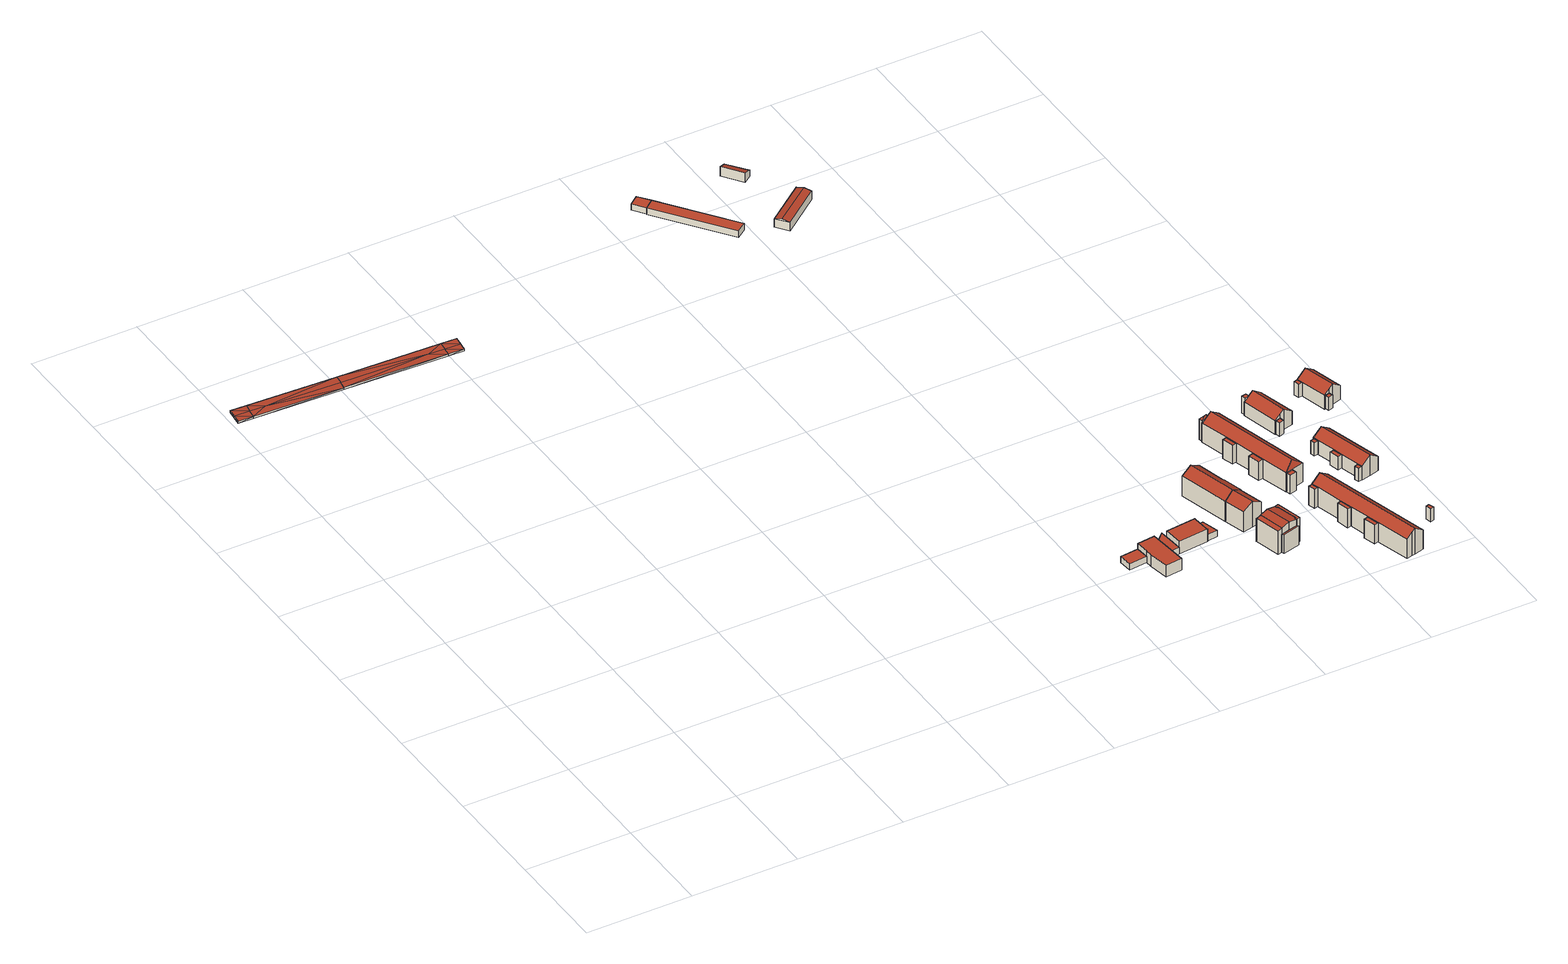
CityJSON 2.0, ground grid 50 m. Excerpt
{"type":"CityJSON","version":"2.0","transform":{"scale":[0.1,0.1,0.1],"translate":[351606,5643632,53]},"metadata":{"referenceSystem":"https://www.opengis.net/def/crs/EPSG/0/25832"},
"CityObjects":{
"building1":{"type":"Building","attributes":{"Geometrietyp2DReferenz":"2000","Gemeindeschluessel":"05315000","function":"53001_1800","roofType":"9999","measuredHeight":1},"geometry":[{"type":"Solid","lod":"2","boundaries":[[[[0,1,2]],[[1,3,2]],[[4,5,0]],[[5,1,0]],[[6,7,4]],[[7,5,4]],[[8,9,6]],[[9,7,6]],[[10,11,8]],[[11,9,8]],[[12,13,10]],[[13,11,10]],[[14,15,12]],[[15,13,12]],[[16,17,14]],[[17,15,14]],[[18,19,16]],[[19,17,16]],[[20,21,18]],[[21,19,18]],[[22,23,20]],[[23,21,20]],[[24,25,22]],[[25,23,22]],[[2,3,24]],[[3,25,24]],[[15,17,26]],[[26,17,19]],[[26,19,27]],[[27,19,21]],[[27,21,28]],[[28,21,29]],[[29,21,23]],[[29,23,30]],[[30,23,3]],[[3,23,25]],[[3,1,30]],[[30,1,5]],[[30,5,29]],[[29,5,7]],[[29,7,28]],[[28,7,9]],[[28,9,27]],[[27,9,11]],[[27,11,26]],[[26,11,15]],[[15,11,13]],[[14,31,16]],[[31,18,16]],[[31,32,18]],[[32,20,18]],[[32,33,20]],[[33,34,20]],[[34,22,20]],[[34,35,22]],[[35,2,22]],[[2,24,22]],[[2,35,0]],[[35,4,0]],[[35,34,4]],[[34,6,4]],[[34,33,6]],[[33,8,6]],[[33,32,8]],[[32,10,8]],[[32,31,10]],[[31,14,10]],[[14,12,10]]]],"semantics":{"surfaces":[{"type":"WallSurface"},{"type":"GroundSurface"},{"type":"RoofSurface"}],"values":[[0,0,0,0,0,0,0,0,0,0,0,0,0,0,0,0,0,0,0,0,0,0,0,0,0,0,1,1,1,1,1,1,1,1,1,1,1,1,1,1,1,1,1,1,1,1,1,2,2,2,2,2,2,2,2,2,2,2,2,2,2,2,2,2,2,2,2,2]]}}]},
"building2":{"type":"Building","attributes":{"Geometrietyp2DReferenz":"3000","Gemeindeschluessel":"05315000","function":"31001_1010","roofType":"1000","measuredHeight":3.03,"storeysAboveGround":1},"address":[{"country":"Germany","locality":"Köln","thoroughfareNumber":"391a","thoroughfareName":"Dürener Str."}],"geometry":[{"type":"Solid","lod":"2","boundaries":[[[[36,37,38,39]],[[40,41,37,36]],[[42,43,41,40]],[[39,38,43,42]],[[40,36,39,42]],[[37,41,43,38]]]],"semantics":{"surfaces":[{"type":"WallSurface"},{"type":"RoofSurface"},{"type":"GroundSurface"}],"values":[[0,0,0,0,1,2]]}}]},
"building3":{"type":"Building","attributes":{"Geometrietyp2DReferenz":"3000","Gemeindeschluessel":"05315000","function":"31001_1010","roofType":"1000","measuredHeight":5.87,"storeysAboveGround":2},"address":[{"country":"Germany","locality":"Köln","thoroughfareNumber":"391a","thoroughfareName":"Dürener Str."}],"geometry":[{"type":"Solid","lod":"2","boundaries":[[[[44,45,46,47]],[[48,49,45,44]],[[50,51,49,48]],[[52,53,51,50]],[[54,37,53,52]],[[55,38,37,54]],[[47,46,38,55]],[[54,52,50,48,44,47,55]],[[45,49,51,53,37,38,46]]]],"semantics":{"surfaces":[{"type":"WallSurface"},{"type":"RoofSurface"},{"type":"GroundSurface"}],"values":[[0,0,0,0,0,0,0,1,2]]}}]},
"building4":{"type":"Building","attributes":{"Geometrietyp2DReferenz":"3000","Gemeindeschluessel":"05315000","function":"31001_1010","roofType":"1000","measuredHeight":3.35,"storeysAboveGround":1},"address":[{"country":"Germany","locality":"Köln","thoroughfareNumber":"391a","thoroughfareName":"Dürener Str."}],"geometry":[{"type":"Solid","lod":"2","boundaries":[[[[56,57,58,59]],[[60,61,57,56]],[[62,63,61,60]],[[64,65,63,62]],[[66,67,65,64]],[[59,58,67,66]],[[64,62,60,56,59,66]],[[57,61,63,65,67,58]]]],"semantics":{"surfaces":[{"type":"WallSurface"},{"type":"RoofSurface"},{"type":"GroundSurface"}],"values":[[0,0,0,0,0,0,1,2]]}}]},
"building5":{"type":"Building","attributes":{"Geometrietyp2DReferenz":"3000","Gemeindeschluessel":"05315000","function":"31001_1010","roofType":"1000","measuredHeight":6.31,"storeysAboveGround":2},"address":[{"country":"Germany","locality":"Köln","thoroughfareNumber":"391","thoroughfareName":"Dürener Str."}],"geometry":[{"type":"Solid","lod":"2","boundaries":[[[[68,69,70,71]],[[72,73,69,68]],[[74,75,73,72]],[[76,63,75,74]],[[77,61,63,76]],[[71,70,61,77]],[[76,74,72,68,71,77]],[[69,73,75,63,61,70]]]],"semantics":{"surfaces":[{"type":"WallSurface"},{"type":"RoofSurface"},{"type":"GroundSurface"}],"values":[[0,0,0,0,0,0,1,2]]}}]},
"building6":{"type":"Building","attributes":{"Geometrietyp2DReferenz":"3000","Gemeindeschluessel":"05315000","function":"31001_2463","roofType":"1000","measuredHeight":3.21,"storeysAboveGround":1},"address":[{"country":"Germany","locality":"Köln","thoroughfareNumber":"391","thoroughfareName":"Dürener Str."}],"geometry":[{"type":"Solid","lod":"2","boundaries":[[[[78,79,80,81]],[[82,83,79,78]],[[84,85,83,82]],[[86,87,85,84]],[[81,80,87,86]],[[84,82,78,81,86]],[[79,83,85,87,80]]]],"semantics":{"surfaces":[{"type":"WallSurface"},{"type":"RoofSurface"},{"type":"GroundSurface"}],"values":[[0,0,0,0,0,1,2]]}}]},
"building7":{"type":"Building","attributes":{"Geometrietyp2DReferenz":"3000","Gemeindeschluessel":"05315000","function":"31001_2000","roofType":"1000","measuredHeight":3.04,"storeysAboveGround":1},"address":[{"country":"Germany","locality":"Köln","thoroughfareNumber":"10","thoroughfareName":"Marcel-Proust-Promenade"}],"geometry":[{"type":"Solid","lod":"2","boundaries":[[[[88,89,90,91]],[[92,93,89,88]],[[94,95,93,92]],[[91,90,95,94]],[[92,88,91,94]],[[89,93,95,90]]]],"semantics":{"surfaces":[{"type":"WallSurface"},{"type":"RoofSurface"},{"type":"GroundSurface"}],"values":[[0,0,0,0,1,2]]}}]},
"building8":{"type":"Building","attributes":{"Geometrietyp2DReferenz":"3000","Gemeindeschluessel":"05315000","function":"31001_2000","roofType":"1000","measuredHeight":3.28,"storeysAboveGround":1},"address":[{"country":"Germany","locality":"Köln","thoroughfareNumber":"10","thoroughfareName":"Marcel-Proust-Promenade"}],"geometry":[{"type":"Solid","lod":"2","boundaries":[[[[96,97,98,88]],[[99,100,97,96]],[[101,102,100,99]],[[92,103,102,101]],[[88,98,103,92]],[[101,99,96,88,92]],[[97,100,102,103,98]]]],"semantics":{"surfaces":[{"type":"WallSurface"},{"type":"RoofSurface"},{"type":"GroundSurface"}],"values":[[0,0,0,0,0,1,2]]}}]},
"building9":{"type":"Building","attributes":{"Gemeindeschluessel":"05315000","Geometrietyp2DReferenz":"3000","function":"31001_1010"},"address":[{"country":"Germany","locality":"Köln","thoroughfareNumber":"387b","thoroughfareName":"Dürener Str."}],"children":["building9-1","building9-2","building9-3","building9-4","building9-5"]},
"building9-1":{"type":"BuildingPart","attributes":{"roofType":"3100","measuredHeight":13.09,"storeysAboveGround":4},"parents":["building9"],"geometry":[{"type":"MultiSurface","lod":"2","boundaries":[[[104,105,106,107]],[[108,109,110,111,112,113,107,106]],[[114,115,116,117,118,119,120,121,122,123]],[[114,123,110,109]],[[108,115,114,109]],[[106,124,125,108]],[[124,116,115,125]],[[106,105,126,124]],[[124,126,117,116]],[[105,104,118,104,105,117]],[[107,127,128,104]],[[128,127,119,118]],[[107,113,129,127]],[[127,129,120,119]],[[112,121,120,113]],[[112,111,122,121]],[[111,110,123,122]]],"semantics":{"surfaces":[{"type":"RoofSurface"},{"type":"GroundSurface"},{"type":"ClosureSurface"},{"type":"WallSurface"}],"values":[0,0,1,2,2,3,2,3,2,3,3,2,3,2,2,2,2]}}]},
"building9-2":{"type":"BuildingPart","attributes":{"roofType":"1000","measuredHeight":9.53,"storeysAboveGround":4},"parents":["building9"],"geometry":[{"type":"MultiSurface","lod":"2","boundaries":[[[130,131,132,133]],[[134,135,131,130]],[[129,120,135,134]],[[129,134,130,133,128]],[[132,131,135,120,118]],[[128,133,132,118]],[[119,118,120]],[[127,128,118,119]],[[129,127,119,120]]],"semantics":{"surfaces":[{"type":"WallSurface"},{"type":"RoofSurface"},{"type":"GroundSurface"},{"type":"ClosureSurface"}],"values":[0,0,0,1,2,3,0,3,3]}}]},
"building9-3":{"type":"BuildingPart","attributes":{"roofType":"2100","measuredHeight":9.61,"storeysAboveGround":4},"parents":["building9"],"geometry":[{"type":"MultiSurface","lod":"2","boundaries":[[[136,137,115,125]],[[138,139,137,136]],[[140,141,139,138]],[[136,125,126,140,138]],[[117,115,137,139,141]],[[140,126,117,141]],[[116,115,117]],[[124,125,115,116]],[[126,124,116,117]]],"semantics":{"surfaces":[{"type":"WallSurface"},{"type":"RoofSurface"},{"type":"GroundSurface"},{"type":"ClosureSurface"}],"values":[0,0,0,1,2,3,0,3,3]}}]},
"building9-4":{"type":"BuildingPart","attributes":{"roofType":"1000","measuredHeight":12.28,"storeysAboveGround":4},"address":[{"country":"Germany","locality":"Köln","thoroughfareNumber":"387b","thoroughfareName":"Dürener Str."}],"parents":["building9"],"geometry":[{"type":"Solid","lod":"2","boundaries":[[[[142,143,120,113]],[[144,145,143,142]],[[146,147,145,144]],[[148,149,147,146]],[[108,115,149,148]],[[148,146,144,142,113,112,150,151,109,108]],[[123,122,121,120,143,145,147,149,115,114]],[[151,110,109]],[[123,114,109,110]],[[151,150,111,110]],[[122,123,110,111]],[[150,112,111]],[[121,122,111,112]],[[113,120,121,112]],[[109,114,115,108]]]],"semantics":{"surfaces":[{"type":"WallSurface"},{"type":"RoofSurface"},{"type":"GroundSurface"},{"type":"ClosureSurface"}],"values":[[0,0,0,0,0,1,2,0,3,0,3,0,3,3,3]]}}]},
"building9-5":{"type":"BuildingPart","attributes":{"roofType":"2100","measuredHeight":12.29,"storeysAboveGround":4},"address":[{"country":"Germany","locality":"Köln","thoroughfareNumber":"387b","thoroughfareName":"Dürener Str."}],"parents":["building9"],"geometry":[{"type":"MultiSurface","lod":"2","boundaries":[[[152,153,141,154]],[[155,156,153,152]],[[157,158,156,155]],[[159,160,158,157]],[[161,132,160,159]],[[105,104,161,159,157,155,152,154]],[[153,156,158,160,132,118,117,141]],[[161,104,128,133]],[[118,132,133,128]],[[104,105,117,118]],[[105,154,140,126]],[[141,117,126,140]]],"semantics":{"surfaces":[{"type":"WallSurface"},{"type":"RoofSurface"},{"type":"GroundSurface"},{"type":"ClosureSurface"}],"values":[0,0,0,0,0,1,2,0,3,3,0,3]}}]},
"building10":{"type":"Building","attributes":{"Gemeindeschluessel":"05315000","Geometrietyp2DReferenz":"3000","function":"31001_1010"},"address":[{"country":"Germany","locality":"Köln","thoroughfareNumber":"387a","thoroughfareName":"Dürener Str."}],"children":["building10-1","building10-2","building10-3"]},
"building10-1":{"type":"BuildingPart","attributes":{"roofType":"3100","measuredHeight":13.09,"storeysAboveGround":3},"parents":["building10"],"geometry":[{"type":"MultiSurface","lod":"2","boundaries":[[[162,163,164,165]],[[166,167,163,162]],[[168,169,167,166]],[[170,171,169,168]],[[172,173,171,170]],[[174,175,173,172]],[[176,177,178,179]],[[176,179,174,172,170,168,166,180]],[[162,165,180,166]],[[164,163,167,169,171,173,175,178,177,181]],[[180,182,183]],[[183,182,165,164,181]],[[184,185,178,175]],[[174,179,186,187]],[[185,184,187,186]],[[188,189,183,181]],[[189,188,177,176]]],"semantics":{"surfaces":[{"type":"WallSurface"},{"type":"RoofSurface"},{"type":"GroundSurface"},{"type":"ClosureSurface"}],"values":[0,0,0,0,0,0,0,1,1,2,0,3,0,0,3,3,3]}}]},
"building10-2":{"type":"BuildingPart","attributes":{"roofType":"3100","measuredHeight":13.05,"storeysAboveGround":3},"parents":["building10"],"geometry":[{"type":"MultiSurface","lod":"2","boundaries":[[[190,191,192,193]],[[194,195,191,190]],[[165,164,195,194]],[[193,192,177,196]],[[165,194,190,189]],[[193,196,189,190]],[[191,195,164,188,177,192]],[[165,182,183,181,164]],[[183,189,188,181]],[[196,176,189]],[[177,188,189,176]]],"semantics":{"surfaces":[{"type":"WallSurface"},{"type":"RoofSurface"},{"type":"GroundSurface"},{"type":"ClosureSurface"}],"values":[0,0,0,0,1,1,2,3,3,0,3]}}]},
"building10-3":{"type":"BuildingPart","attributes":{"roofType":"9999","measuredHeight":3.89,"storeysAboveGround":3},"address":[{"country":"Germany","locality":"Köln","thoroughfareNumber":"387a","thoroughfareName":"Dürener Str."}],"parents":["building10"],"geometry":[{"type":"Solid","lod":"2","boundaries":[[[[186,197,198,187]],[[197,199,200,198]],[[186,185,199,197]],[[198,200,184,187]],[[186,187,184,185]],[[199,185,184,200]]]],"semantics":{"surfaces":[{"type":"RoofSurface"},{"type":"WallSurface"},{"type":"GroundSurface"}],"values":[[0,1,1,1,1,2]]}}]},
"building11":{"type":"Building","attributes":{"Geometrietyp2DReferenz":"3000","Gemeindeschluessel":"05315000","function":"31001_1010","roofType":"1000","measuredHeight":9.56,"storeysAboveGround":3},"address":[{"country":"Germany","locality":"Köln","thoroughfareNumber":"361","thoroughfareName":"Dürener Str."}],"geometry":[{"type":"Solid","lod":"2","boundaries":[[[[201,202,203,204]],[[205,206,202,201]],[[207,208,206,205]],[[204,203,208,207]],[[205,201,204,207]],[[202,206,208,203]]]],"semantics":{"surfaces":[{"type":"WallSurface"},{"type":"RoofSurface"},{"type":"GroundSurface"}],"values":[[0,0,0,0,1,2]]}}]},
"building12":{"type":"Building","attributes":{"Geometrietyp2DReferenz":"3000","Gemeindeschluessel":"05315000","function":"31001_1010","roofType":"1000","measuredHeight":9.5,"storeysAboveGround":3},"address":[{"country":"Germany","locality":"Köln","thoroughfareNumber":"361","thoroughfareName":"Dürener Str."}],"geometry":[{"type":"Solid","lod":"2","boundaries":[[[[209,210,211,212]],[[213,214,210,209]],[[215,216,214,213]],[[212,211,216,215]],[[213,209,212,215]],[[210,214,216,211]]]],"semantics":{"surfaces":[{"type":"WallSurface"},{"type":"RoofSurface"},{"type":"GroundSurface"}],"values":[[0,0,0,0,1,2]]}}]},
"building13":{"type":"Building","attributes":{"Geometrietyp2DReferenz":"3000","Gemeindeschluessel":"05315000","function":"31001_1010","roofType":"1000","measuredHeight":9.54,"storeysAboveGround":3},"address":[{"country":"Germany","locality":"Köln","thoroughfareNumber":"361","thoroughfareName":"Dürener Str."}],"geometry":[{"type":"Solid","lod":"2","boundaries":[[[[217,218,219,220]],[[221,222,218,217]],[[223,224,222,221]],[[220,219,224,223]],[[221,217,220,223]],[[218,222,224,219]]]],"semantics":{"surfaces":[{"type":"WallSurface"},{"type":"RoofSurface"},{"type":"GroundSurface"}],"values":[[0,0,0,0,1,2]]}}]},
"building14":{"type":"Building","attributes":{"Geometrietyp2DReferenz":"3000","Gemeindeschluessel":"05315000","function":"31001_1010","roofType":"1000","measuredHeight":9.51,"storeysAboveGround":3},"address":[{"country":"Germany","locality":"Köln","thoroughfareNumber":"361","thoroughfareName":"Dürener Str."}],"geometry":[{"type":"Solid","lod":"2","boundaries":[[[[225,226,227,228]],[[229,230,226,225]],[[231,232,230,229]],[[228,227,232,231]],[[229,225,228,231]],[[226,230,232,227]]]],"semantics":{"surfaces":[{"type":"WallSurface"},{"type":"RoofSurface"},{"type":"GroundSurface"}],"values":[[0,0,0,0,1,2]]}}]},
"building15":{"type":"Building","attributes":{"Geometrietyp2DReferenz":"3000","Gemeindeschluessel":"05315000","function":"31001_1010","roofType":"1000","measuredHeight":9.56,"storeysAboveGround":3},"address":[{"country":"Germany","locality":"Köln","thoroughfareNumber":"361","thoroughfareName":"Dürener Str."}],"geometry":[{"type":"Solid","lod":"2","boundaries":[[[[233,234,235,236]],[[237,238,234,233]],[[239,240,238,237]],[[236,235,240,239]],[[237,233,236,239]],[[234,238,240,235]]]],"semantics":{"surfaces":[{"type":"WallSurface"},{"type":"RoofSurface"},{"type":"GroundSurface"}],"values":[[0,0,0,0,1,2]]}}]},
"building16":{"type":"Building","attributes":{"Geometrietyp2DReferenz":"3000","Gemeindeschluessel":"05315000","function":"31001_2000","roofType":"3100","measuredHeight":5.16,"storeysAboveGround":1},"address":[{"country":"Germany","locality":"Köln","thoroughfareNumber":"10","thoroughfareName":"Marcel-Proust-Promenade"}],"geometry":[{"type":"Solid","lod":"2","boundaries":[[[[241,242,243,244]],[[245,246,242,241]],[[247,248,246,245]],[[244,243,248,247]],[[241,249,245]],[[247,250,244]],[[244,250,249,241]],[[245,249,250,247]],[[242,246,248,243]]]],"semantics":{"surfaces":[{"type":"WallSurface"},{"type":"RoofSurface"},{"type":"GroundSurface"}],"values":[[0,0,0,0,0,0,1,1,2]]}}]},
"building17":{"type":"Building","attributes":{"Geometrietyp2DReferenz":"3000","Gemeindeschluessel":"05315000","function":"31001_1010","roofType":"1000","measuredHeight":9.49,"storeysAboveGround":3},"address":[{"country":"Germany","locality":"Köln","thoroughfareNumber":"361","thoroughfareName":"Dürener Str."}],"geometry":[{"type":"Solid","lod":"2","boundaries":[[[[251,252,253,254]],[[255,256,252,251]],[[257,258,256,255]],[[254,253,258,257]],[[255,251,254,257]],[[252,256,258,253]]]],"semantics":{"surfaces":[{"type":"WallSurface"},{"type":"RoofSurface"},{"type":"GroundSurface"}],"values":[[0,0,0,0,1,2]]}}]},
"building18":{"type":"Building","attributes":{"Geometrietyp2DReferenz":"3000","Gemeindeschluessel":"05315000","function":"31001_3065","roofType":"2100","measuredHeight":4.89,"storeysAboveGround":1},"address":[{"country":"Germany","locality":"Köln","thoroughfareNumber":"10","thoroughfareName":"Marcel-Proust-Promenade"}],"geometry":[{"type":"Solid","lod":"2","boundaries":[[[[259,260,261,262]],[[263,264,260,259]],[[265,266,264,263]],[[262,261,266,265]],[[263,259,262,265]],[[260,264,266,261]]]],"semantics":{"surfaces":[{"type":"WallSurface"},{"type":"RoofSurface"},{"type":"GroundSurface"}],"values":[[0,0,0,0,1,2]]}}]},
"building19":{"type":"Building","attributes":{"Geometrietyp2DReferenz":"3000","Gemeindeschluessel":"05315000","function":"31001_1010","roofType":"5000","measuredHeight":11.62,"storeysAboveGround":3},"address":[{"country":"Germany","locality":"Köln","thoroughfareNumber":"361","thoroughfareName":"Dürener Str."}],"geometry":[{"type":"Solid","lod":"2","boundaries":[[[[267,268,269,270]],[[271,272,268,267]],[[273,274,272,271]],[[275,276,274,273]],[[277,278,276,275]],[[270,269,278,277]],[[273,271,267,279]],[[267,270,277,279]],[[277,275,273,279]],[[268,272,274,276,278,269]]]],"semantics":{"surfaces":[{"type":"WallSurface"},{"type":"RoofSurface"},{"type":"GroundSurface"}],"values":[[0,0,0,0,0,0,1,1,1,2]]}}]},
"building20":{"type":"Building","attributes":{"Geometrietyp2DReferenz":"3000","Gemeindeschluessel":"05315000","function":"31001_1010","roofType":"3100","measuredHeight":13.14,"storeysAboveGround":3},"address":[{"country":"Germany","locality":"Köln","thoroughfareNumber":"377a","thoroughfareName":"Dürener Str."},{"country":"Germany","locality":"Köln","thoroughfareNumber":"377b","thoroughfareName":"Dürener Str."},{"country":"Germany","locality":"Köln","thoroughfareNumber":"377","thoroughfareName":"Dürener Str."}],"geometry":[{"type":"Solid","lod":"2","boundaries":[[[[280,281,282,283]],[[284,285,281,280]],[[286,234,285,284]],[[287,235,234,286]],[[288,289,235,287]],[[290,291,289,288]],[[292,293,291,290]],[[294,295,293,292]],[[296,297,295,294]],[[298,299,297,296]],[[300,301,299,298]],[[283,282,301,300]],[[287,286,284,280,283,300,298,296,294,288]],[[292,290,288,294]],[[281,285,234,235,289,291,293,295,297,299,301,282]]]],"semantics":{"surfaces":[{"type":"WallSurface"},{"type":"RoofSurface"},{"type":"GroundSurface"}],"values":[[0,0,0,0,0,0,0,0,0,0,0,0,1,1,2]]}}]},
"building21":{"type":"Building","attributes":{"Geometrietyp2DReferenz":"3000","Gemeindeschluessel":"05315000","function":"31001_1010","roofType":"5000","measuredHeight":13.12,"storeysAboveGround":3},"address":[{"country":"Germany","locality":"Köln","thoroughfareNumber":"375a","thoroughfareName":"Dürener Str."},{"country":"Germany","locality":"Köln","thoroughfareNumber":"375b","thoroughfareName":"Dürener Str."},{"country":"Germany","locality":"Köln","thoroughfareNumber":"375","thoroughfareName":"Dürener Str."}],"geometry":[{"type":"Solid","lod":"2","boundaries":[[[[302,202,303,304]],[[305,203,202,302]],[[306,307,203,305]],[[308,309,307,306]],[[310,311,309,308]],[[312,313,311,310]],[[314,315,313,312]],[[316,317,315,314]],[[318,319,317,316]],[[320,321,319,318]],[[322,323,321,320]],[[324,325,323,322]],[[326,327,325,324]],[[304,303,327,326]],[[318,316,314,312,310,308,306,305,302,304,328]],[[304,326,324,322,328]],[[322,320,318,328]],[[202,203,307,309,311,313,315,317,319,321,323,325,327,303]]]],"semantics":{"surfaces":[{"type":"WallSurface"},{"type":"RoofSurface"},{"type":"GroundSurface"}],"values":[[0,0,0,0,0,0,0,0,0,0,0,0,0,0,1,1,1,2]]}}]},
"building22":{"type":"Building","attributes":{"Geometrietyp2DReferenz":"3000","Gemeindeschluessel":"05315000","function":"31001_1010","roofType":"1000","measuredHeight":6.64,"storeysAboveGround":2},"address":[{"country":"Germany","locality":"Köln","thoroughfareNumber":"361","thoroughfareName":"Dürener Str."}],"geometry":[{"type":"Solid","lod":"2","boundaries":[[[[329,330,331,332]],[[333,334,330,329]],[[335,336,334,333]],[[337,338,336,335]],[[332,331,338,337]],[[335,333,329,332,337]],[[330,334,336,338,331]]]],"semantics":{"surfaces":[{"type":"WallSurface"},{"type":"RoofSurface"},{"type":"GroundSurface"}],"values":[[0,0,0,0,0,1,2]]}}]},
"building23":{"type":"Building","attributes":{"Geometrietyp2DReferenz":"3000","Gemeindeschluessel":"05315000","function":"31001_1010","roofType":"1000","measuredHeight":6.68,"storeysAboveGround":2},"address":[{"country":"Germany","locality":"Köln","thoroughfareNumber":"363","thoroughfareName":"Dürener Str."}],"geometry":[{"type":"Solid","lod":"2","boundaries":[[[[339,340,341,342]],[[343,344,340,339]],[[345,346,344,343]],[[342,341,346,345]],[[343,339,342,345]],[[340,344,346,341]]]],"semantics":{"surfaces":[{"type":"WallSurface"},{"type":"RoofSurface"},{"type":"GroundSurface"}],"values":[[0,0,0,0,1,2]]}}]},
"building24":{"type":"Building","attributes":{"Geometrietyp2DReferenz":"3000","Gemeindeschluessel":"05315000","function":"31001_1010","roofType":"1000","measuredHeight":6.74,"storeysAboveGround":2},"address":[{"country":"Germany","locality":"Köln","thoroughfareNumber":"363","thoroughfareName":"Dürener Str."}],"geometry":[{"type":"Solid","lod":"2","boundaries":[[[[347,348,349,350]],[[351,352,348,347]],[[353,354,352,351]],[[350,349,354,353]],[[351,347,350,353]],[[348,352,354,349]]]],"semantics":{"surfaces":[{"type":"WallSurface"},{"type":"RoofSurface"},{"type":"GroundSurface"}],"values":[[0,0,0,0,1,2]]}}]},
"building25":{"type":"Building","attributes":{"Geometrietyp2DReferenz":"3000","Gemeindeschluessel":"05315000","function":"31001_1010","roofType":"1000","measuredHeight":6.71,"storeysAboveGround":2},"address":[{"country":"Germany","locality":"Köln","thoroughfareNumber":"363","thoroughfareName":"Dürener Str."}],"geometry":[{"type":"Solid","lod":"2","boundaries":[[[[355,356,357,358]],[[359,360,356,355]],[[361,362,360,359]],[[358,357,362,361]],[[359,355,358,361]],[[356,360,362,357]]]],"semantics":{"surfaces":[{"type":"WallSurface"},{"type":"RoofSurface"},{"type":"GroundSurface"}],"values":[[0,0,0,0,1,2]]}}]},
"building26":{"type":"Building","attributes":{"Geometrietyp2DReferenz":"3000","Gemeindeschluessel":"05315000","function":"31001_1010","roofType":"1000","measuredHeight":6.7,"storeysAboveGround":2},"address":[{"country":"Germany","locality":"Köln","thoroughfareNumber":"361","thoroughfareName":"Dürener Str."}],"geometry":[{"type":"Solid","lod":"2","boundaries":[[[[363,364,365,366]],[[367,368,364,363]],[[369,370,368,367]],[[366,365,370,369]],[[367,363,366,369]],[[364,368,370,365]]]],"semantics":{"surfaces":[{"type":"WallSurface"},{"type":"RoofSurface"},{"type":"GroundSurface"}],"values":[[0,0,0,0,1,2]]}}]},
"building27":{"type":"Building","attributes":{"Geometrietyp2DReferenz":"3000","Gemeindeschluessel":"05315000","function":"31001_1010","roofType":"1000","measuredHeight":8.52,"storeysAboveGround":2},"address":[{"country":"Germany","locality":"Köln","thoroughfareNumber":"361","thoroughfareName":"Dürener Str."}],"geometry":[{"type":"Solid","lod":"2","boundaries":[[[[371,372,373,374]],[[375,376,372,371]],[[377,378,376,375]],[[374,373,378,377]],[[375,371,374,377]],[[372,376,378,373]]]],"semantics":{"surfaces":[{"type":"WallSurface"},{"type":"RoofSurface"},{"type":"GroundSurface"}],"values":[[0,0,0,0,1,2]]}}]},
"building28":{"type":"Building","attributes":{"Geometrietyp2DReferenz":"3000","Gemeindeschluessel":"05315000","function":"31001_1010","roofType":"3100","measuredHeight":10.39,"storeysAboveGround":2},"address":[{"country":"Germany","locality":"Köln","thoroughfareNumber":"367b","thoroughfareName":"Dürener Str."}],"geometry":[{"type":"Solid","lod":"2","boundaries":[[[[379,380,381,382]],[[383,384,380,379]],[[385,386,384,383]],[[387,388,386,385]],[[389,390,388,387]],[[391,392,390,389]],[[393,394,392,391]],[[395,396,394,393]],[[397,398,396,395]],[[382,381,398,397]],[[391,389,387,385,383,379,382,393]],[[397,395,393,382]],[[380,384,386,388,390,392,394,396,398,381]]]],"semantics":{"surfaces":[{"type":"WallSurface"},{"type":"RoofSurface"},{"type":"GroundSurface"}],"values":[[0,0,0,0,0,0,0,0,0,0,1,1,2]]}}]},
"building29":{"type":"Building","attributes":{"Geometrietyp2DReferenz":"3000","Gemeindeschluessel":"05315000","function":"31001_1010","roofType":"3100","measuredHeight":10.43,"storeysAboveGround":2},"address":[{"country":"Germany","locality":"Köln","thoroughfareNumber":"373","thoroughfareName":"Dürener Str."},{"country":"Germany","locality":"Köln","thoroughfareNumber":"373a","thoroughfareName":"Dürener Str."}],"geometry":[{"type":"Solid","lod":"2","boundaries":[[[[399,400,401,402]],[[403,404,400,399]],[[405,406,404,403]],[[407,408,406,405]],[[409,410,408,407]],[[411,412,410,409]],[[413,414,412,411]],[[415,416,414,413]],[[417,418,416,415]],[[419,420,418,417]],[[421,422,420,419]],[[402,401,422,421]],[[411,409,407,405,403,399,402,421,419,413]],[[417,415,413,419]],[[400,404,406,408,410,412,414,416,418,420,422,401]]]],"semantics":{"surfaces":[{"type":"WallSurface"},{"type":"RoofSurface"},{"type":"GroundSurface"}],"values":[[0,0,0,0,0,0,0,0,0,0,0,0,1,1,2]]}}]},
"building30":{"type":"Building","attributes":{"Geometrietyp2DReferenz":"3000","Gemeindeschluessel":"05315000","function":"31001_1010","roofType":"1000","measuredHeight":6.68,"storeysAboveGround":2},"address":[{"country":"Germany","locality":"Köln","thoroughfareNumber":"361","thoroughfareName":"Dürener Str."}],"geometry":[{"type":"Solid","lod":"2","boundaries":[[[[423,424,425,426]],[[427,428,424,423]],[[429,430,428,427]],[[426,425,430,429]],[[427,423,426,429]],[[424,428,430,425]]]],"semantics":{"surfaces":[{"type":"WallSurface"},{"type":"RoofSurface"},{"type":"GroundSurface"}],"values":[[0,0,0,0,1,2]]}}]},
"building31":{"type":"Building","attributes":{"Geometrietyp2DReferenz":"3000","Gemeindeschluessel":"05315000","function":"31001_1010","roofType":"1000","measuredHeight":6.73,"storeysAboveGround":2},"address":[{"country":"Germany","locality":"Köln","thoroughfareNumber":"361","thoroughfareName":"Dürener Str."}],"geometry":[{"type":"Solid","lod":"2","boundaries":[[[[431,432,433,434]],[[435,436,432,431]],[[437,438,436,435]],[[434,433,438,437]],[[435,431,434,437]],[[432,436,438,433]]]],"semantics":{"surfaces":[{"type":"WallSurface"},{"type":"RoofSurface"},{"type":"GroundSurface"}],"values":[[0,0,0,0,1,2]]}}]},
"building32":{"type":"Building","attributes":{"Geometrietyp2DReferenz":"3000","Gemeindeschluessel":"05315000","function":"31001_1010","roofType":"3100","measuredHeight":10.39,"storeysAboveGround":2},"address":[{"country":"Germany","locality":"Köln","thoroughfareNumber":"367a","thoroughfareName":"Dürener Str."}],"geometry":[{"type":"Solid","lod":"2","boundaries":[[[[439,440,441,442]],[[443,444,440,439]],[[445,446,444,443]],[[447,448,446,445]],[[449,450,448,447]],[[451,452,450,449]],[[453,454,452,451]],[[455,456,454,453]],[[442,441,456,455]],[[445,443,439,442,455,453,447]],[[451,449,447,453]],[[440,444,446,448,450,452,454,456,441]]]],"semantics":{"surfaces":[{"type":"WallSurface"},{"type":"RoofSurface"},{"type":"GroundSurface"}],"values":[[0,0,0,0,0,0,0,0,0,1,1,2]]}}]}
},
"vertices":[
[1001,3060,126],[1001,3060,116],[1006,3099,126],[1006,3099,116],[932,3068,121],[932,3068,111],[472,3126,86],[472,3126,76],[471,3126,86],[471,3126,76],[73,3178,56],[73,3178,46],[4,3187,51],[4,3187,41],[9,3227,51],[9,3227,41],[14,3267,51],[14,3267,41],[84,3258,56],[84,3258,46],[482,3205,86],[482,3205,76],[942,3148,121],[942,3148,111],[1011,3139,126],[1011,3139,116],[78,3218,46],[148,3209,51],[477,3166,76],[867,3117,106],[937,3108,111],[78,3218,56],[148,3209,61],[477,3166,86],[867,3117,116],[937,3108,121],
[2749,519,50],[2749,519,19],[2742,581,19],[2742,581,50],[2664,510,50],[2664,510,19],[2657,572,50],[2657,572,19],
[2836,497,78],[2836,497,19],[2826,590,19],[2826,590,78],[2846,401,78],[2846,401,19],[2768,393,78],[2768,393,19],[2752,486,78],[2752,486,19],[2749,519,78],[2742,581,78],
[2882,626,51],[2882,626,18],[2848,592,18],[2848,592,51],[2885,592,51],[2885,592,18],[2894,503,51],[2894,503,18],[2836,497,51],[2836,497,18],[2826,590,51],[2826,590,18],
[3027,604,81],[3027,604,18],[3027,607,18],[3027,607,81],[3035,522,81],[3035,522,18],[3036,518,81],[3036,518,18],[2894,503,81],[2885,592,81],
[3087,531,49],[3087,531,17],[3067,608,17],[3067,608,49],[3088,528,49],[3088,528,17],[3035,522,49],[3035,522,17],[3027,604,49],[3027,604,17],
[2225,3637,52],[2225,3637,21],[2184,3691,21],[2184,3691,52],[2181,3603,52],[2181,3603,21],[2140,3658,52],[2140,3658,21],
[2272,3575,52],[2272,3575,19],[2225,3637,19],[2472,3310,52],[2472,3310,19],[2428,3277,52],[2428,3277,19],[2181,3603,19],
[3236,430,135],[3268,309,135],[3308,320,143],[3275,441,143],[3348,330,135],[3345,341,135],[3351,342,134],[3324,442,134],[3318,441,135],[3315,451,135],[3345,341,12],[3348,330,12],[3308,320,12],[3268,309,12],[3236,430,12],[3275,441,12],[3315,451,12],[3318,441,12],[3324,442,12],[3351,342,12],[3308,320,105],[3348,330,105],[3268,309,105],[3275,441,107],[3236,430,107],[3315,451,107],
[3229,442,107],[3229,442,12],[3233,429,12],[3233,429,107],[3312,464,107],[3312,464,12],
[3351,317,108],[3351,317,12],[3269,295,108],[3269,295,12],[3265,308,105],[3265,308,12],
[3333,456,135],[3333,456,12],[3334,456,135],[3334,456,12],[3335,455,135],[3335,455,12],[3367,335,135],[3367,335,12],[3324,442,135],[3351,342,135],
[3246,303,129],[3246,303,12],[3265,308,134],[3214,423,129],[3214,423,12],[3213,424,129],[3213,424,12],[3214,424,129],[3214,424,12],[3233,429,134],
[3107,846,114],[3107,846,12],[3173,607,12],[3173,607,114],[3156,859,143],[3156,859,12],[3205,872,114],[3205,872,12],[3207,863,114],[3207,863,12],[3238,742,114],[3238,742,12],[3246,743,109],[3246,743,12],[3264,647,113],[3264,647,12],[3272,650,12],[3272,650,108],[3218,627,143],[3218,627,12],[3179,610,118],[3218,627,142],[3246,743,14],[3272,650,14],[3272,650,53],[3246,743,53],[3219,627,12],[3219,627,142],
[3249,517,142],[3249,517,12],[3297,530,12],[3297,530,114],[3201,505,114],[3201,505,12],[3264,647,114],
[3276,651,53],[3250,745,53],[3276,651,14],[3250,745,14],
[3453,784,108],[3453,784,12],[3439,840,12],[3439,840,108],[3431,778,108],[3431,778,12],[3416,834,108],[3416,834,12],
[3640,169,110],[3640,169,15],[3625,226,15],[3625,226,110],[3621,163,110],[3621,163,15],[3605,220,110],[3605,220,15],
[3414,933,108],[3414,933,13],[3399,989,13],[3399,989,108],[3394,928,108],[3394,928,13],[3380,983,108],[3380,983,13],
[3599,318,110],[3599,318,15],[3584,375,15],[3584,375,110],[3581,313,110],[3581,313,15],[3566,370,110],[3566,370,15],
[3549,503,110],[3549,503,14],[3540,534,14],[3540,534,110],[3532,496,110],[3532,496,14],[3523,530,110],[3523,530,14],
[2629,3206,65],[2629,3206,22],[2814,3346,22],[2814,3346,65],[2585,3260,65],[2585,3260,22],[2772,3401,65],[2772,3401,22],[2607,3233,73],[2793,3374,73],
[3528,641,108],[3528,641,13],[3522,663,13],[3522,663,108],[3496,633,108],[3496,633,13],[3490,654,108],[3490,654,13],
[2604,3696,56],[2604,3696,23],[2570,3671,23],[2570,3671,72],[2673,3608,55],[2673,3608,23],[2636,3581,72],[2636,3581,23],
[3362,1142,118],[3362,1142,14],[3366,1124,14],[3366,1124,118],[3390,1150,118],[3390,1150,14],[3393,1140,130],[3393,1140,14],[3396,1130,118],[3396,1130,14],[3367,1122,118],[3367,1122,14],[3382,1137,130],
[3599,318,112],[3599,318,14],[3625,226,14],[3625,226,112],[3584,375,112],[3584,375,14],[3549,503,112],[3540,534,112],[3585,547,145],[3585,547,14],[3630,559,112],[3630,559,14],[3774,34,112],[3774,34,14],[3729,22,145],[3729,22,14],[3714,18,134],[3714,18,14],[3684,10,112],[3684,10,14],[3640,169,112],[3640,169,14],
[3453,784,110],[3488,654,12],[3488,654,110],[3439,840,110],[3414,933,110],[3414,933,12],[3399,989,110],[3399,989,12],[3363,1123,110],[3363,1123,12],[3366,1124,112],[3366,1124,12],[3367,1122,112],[3367,1122,12],[3396,1130,133],[3396,1130,12],[3410,1134,143],[3410,1134,12],[3456,1146,110],[3456,1146,12],[3581,679,110],[3581,679,12],[3522,663,110],[3522,663,12],[3490,654,110],[3490,654,12],[3530,683,143],
[3905,204,81],[3905,204,15],[3903,208,15],[3903,208,81],[3911,182,81],[3911,182,15],[3894,177,81],[3894,177,15],[3887,203,81],[3887,203,15],
[3797,570,80],[3797,570,13],[3791,593,13],[3791,593,80],[3779,565,80],[3779,565,13],[3773,587,80],[3773,587,13],
[3767,682,80],[3767,682,13],[3754,726,13],[3754,726,80],[3747,676,80],[3747,676,13],[3735,721,80],[3735,721,13],
[3731,812,80],[3731,812,13],[3725,834,13],[3725,834,80],[3711,807,80],[3711,807,13],[3706,829,80],[3706,829,13],
[3680,1003,80],[3680,1003,13],[3675,1024,13],[3675,1024,80],[3656,996,80],[3656,996,13],[3650,1017,80],[3650,1017,13],
[3630,1198,99],[3630,1198,14],[3625,1217,14],[3625,1217,99],[3607,1192,99],[3607,1192,14],[3602,1211,99],[3602,1211,14],
[3675,1024,102],[3675,1024,12],[3694,1028,12],[3694,1028,116],[3650,1017,84],[3650,1017,12],[3647,1017,82],[3647,1017,12],[3603,1191,82],[3603,1191,12],[3607,1192,85],[3607,1192,12],[3630,1198,102],[3630,1198,12],[3649,1203,116],[3649,1203,12],[3694,1215,82],[3694,1215,12],[3741,1040,82],[3741,1040,12],
[3791,593,82],[3791,593,11],[3797,570,11],[3797,570,82],[3767,682,82],[3767,682,11],[3754,726,82],[3754,726,11],[3731,812,82],[3731,812,11],[3725,834,82],[3725,834,11],[3724,838,82],[3724,838,11],[3768,850,115],[3768,850,11],[3813,863,82],[3813,863,11],[3887,593,82],[3887,593,11],[3843,581,115],[3843,581,11],[3798,569,82],[3798,569,11],
[3876,1189,79],[3876,1189,12],[3869,1217,12],[3869,1217,79],[3858,1185,79],[3858,1185,12],[3851,1212,79],[3851,1212,12],
[3941,1053,79],[3941,1053,12],[3935,1072,12],[3935,1072,79],[3919,1047,79],[3919,1047,12],[3914,1066,79],[3914,1066,12],
[3911,1065,81],[3911,1065,10],[3914,1066,10],[3914,1066,83],[3876,1189,81],[3876,1189,10],[3869,1217,81],[3869,1217,10],[3914,1229,114],[3914,1229,10],[3959,1242,81],[3959,1242,10],[3999,1090,81],[3999,1090,10],[3955,1077,114],[3955,1077,10],[3935,1072,99],[3935,1072,10]
]}
